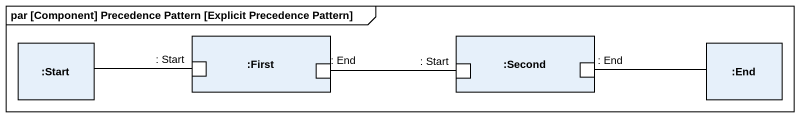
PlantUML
@startuml
mainframe par [Component] Precedence Pattern [Explicit Precedence Pattern]
rectangle ":Start" as Start_
rectangle ":First" as First {
  port ": Start" as Start__2
  port ": End" as End_
}
rectangle ":Second" as Second {
  port ": Start" as Start__3
  port ": End" as End__2
}
rectangle ":End" as End__3
Start_ -right- Start__2
End_ -right- Start__3
End__2 -right- End__3
@enduml
